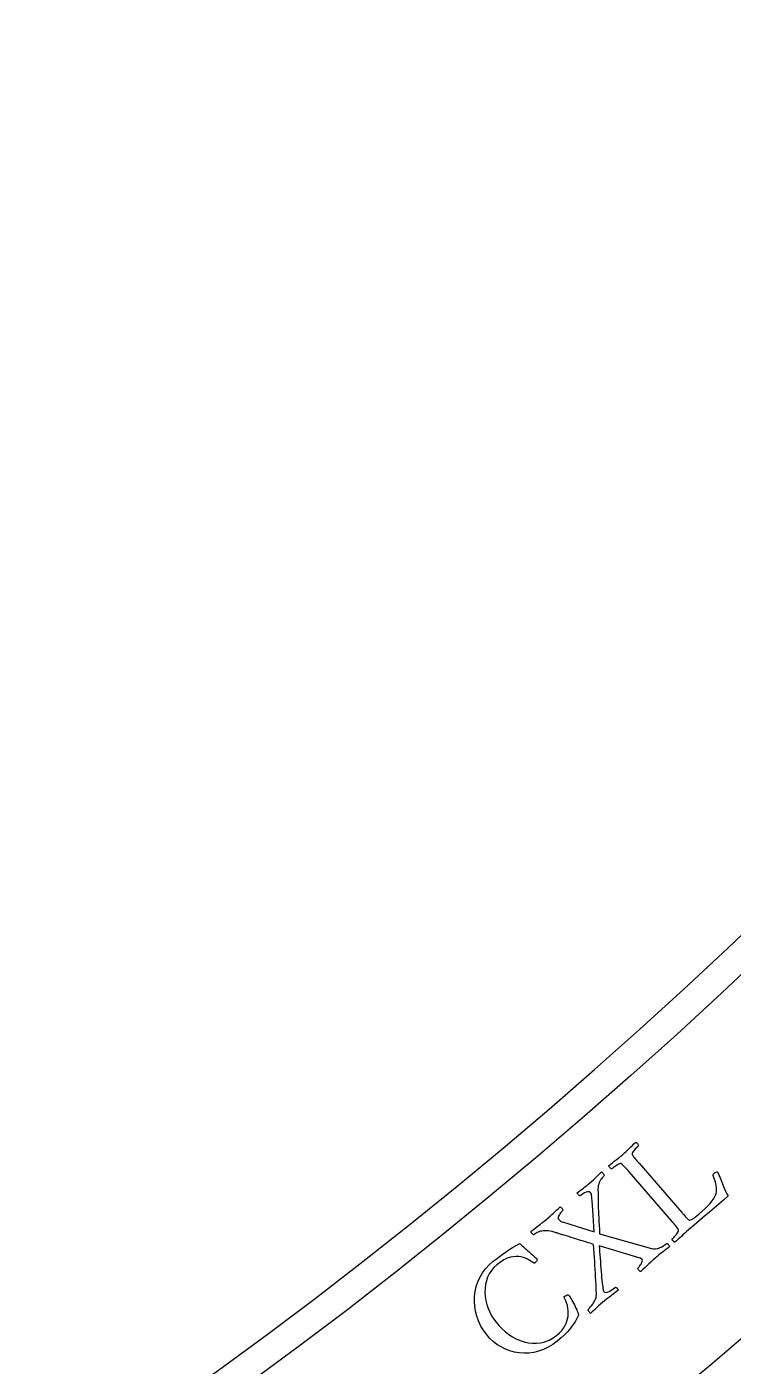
# Model space of a CAD drawing. Header units: millimetres. Extents: x -76 to 76, y -76 to 86.
# Drawn here: x 38.16 to 47.79, y -56.28 to -38.03 of the extents above; entities that cross this region are included whole.
import ezdxf

# ---------------------------------------------------------------- set-up
doc = ezdxf.new("R2010")
doc.units = ezdxf.units.MM
for name, color, linetype in [('CUT_INNER', 6, 'Continuous'), ('CUT_OUTER', 1, 'Continuous'), ('ENGRAVE', 7, 'Continuous'), ('TEXT', 5, 'Continuous')]:
    doc.layers.add(name, color=color, linetype=linetype)

msp = doc.modelspace()

# ---------------------------------------------------------------- linework, layer by layer
at = {"layer": 'CUT_INNER'}
msp.add_arc((0.0001, -0.0002), 69.5399, 92.274707, 357.539245, dxfattribs=at)
at = {"layer": 'CUT_OUTER'}
msp.add_arc((0.0001, -0.0001), 75.9999, 179.913117, 0.0001, dxfattribs=at)
at = {"layer": 'ENGRAVE'}
for radius in [75.6124, 73.6227, 69.9276]:
    msp.add_circle((0, 0), radius, dxfattribs=at)
at = {"layer": 'TEXT'}
for points in [[(47.0873, -54.1879), (47.0889, -54.1897), (47.0908, -54.1919), (47.0931, -54.1945), (47.0957, -54.1975), (47.1025, -54.2053), (47.1102, -54.2142), (47.1188, -54.2241), (47.1285, -54.2352), (47.1385, -54.2465), (47.1482, -54.2571), (47.1577, -54.2671), (47.167, -54.2763), (47.1755, -54.2841), (47.1827, -54.2895), (47.1885, -54.2925), (47.193, -54.2932), (47.2059, -54.2909), (47.2188, -54.2866), (47.2316, -54.2805), (47.2443, -54.2725), (47.2586, -54.262), (47.2759, -54.2482), (47.2962, -54.2312), (47.3196, -54.2111), (47.408, -54.1338), (47.4305, -54.113), (47.4529, -54.0898), (47.4753, -54.0645), (47.4976, -54.0368), (47.5179, -54.0084), (47.5342, -53.981), (47.5464, -53.9544), (47.5545, -53.9286), (47.5587, -53.9048), (47.5605, -53.8794), (47.5601, -53.8525), (47.5575, -53.824), (47.5519, -53.7935), (47.5428, -53.7604), (47.5302, -53.7247), (47.514, -53.6865), (47.5129, -53.68), (47.5149, -53.673), (47.5198, -53.6654), (47.5279, -53.6572), (47.5415, -53.6462), (47.5539, -53.6384), (47.5649, -53.634), (47.5745, -53.6329), (47.5918, -53.6753), (47.6094, -53.7191), (47.6274, -53.7644), (47.6457, -53.8112), (47.6643, -53.8564), (47.6828, -53.8969), (47.7013, -53.9329), (47.7198, -53.9642), (47.6565, -54.0198), (47.5929, -54.0747), (47.5291, -54.1291), (47.4651, -54.1827), (47.3991, -54.238), (47.3294, -54.297), (47.2559, -54.3599), (47.1787, -54.4266), (47.1521, -54.45), (47.1271, -54.4724), (47.1038, -54.4938), (47.0822, -54.5144), (47.0611, -54.5344), (47.0393, -54.5546), (47.0168, -54.5747), (46.9936, -54.5949), (46.9876, -54.5935), (46.9813, -54.5901), (46.975, -54.5847), (46.9685, -54.5773), (46.9628, -54.5692), (46.9586, -54.562), (46.9559, -54.5555), (46.9548, -54.5498), (46.9605, -54.5446), (46.968, -54.5374), (46.9773, -54.5281), (46.9883, -54.5167), (46.9999, -54.5043), (47.0106, -54.4915), (47.0207, -54.4786), (47.03, -54.4654), (47.0375, -54.4531), (47.0421, -54.443), (47.0438, -54.435), (47.0425, -54.4292), (47.0365, -54.4164), (47.0285, -54.4028), (47.0186, -54.3883), (47.0067, -54.3731), (46.9936, -54.3572), (46.9799, -54.3408), (46.9655, -54.3239), (46.9505, -54.3065), (46.3708, -53.636), (46.3557, -53.6186), (46.3409, -53.6018), (46.3265, -53.5856), (46.3123, -53.5699), (46.2987, -53.5557), (46.2857, -53.5435), (46.2732, -53.5334), (46.2614, -53.5255), (46.2554, -53.5228), (46.2472, -53.523), (46.2368, -53.5262), (46.2243, -53.5323), (46.2107, -53.5401), (46.197, -53.5484), (46.1833, -53.5573), (46.1696, -53.5668), (46.1569, -53.5759), (46.1466, -53.5835), (46.1384, -53.5897), (46.1325, -53.5945), (46.1271, -53.5925), (46.1211, -53.5889), (46.1146, -53.5837), (46.1075, -53.5768), (46.1012, -53.5693), (46.0967, -53.5622), (46.0943, -53.5556), (46.0937, -53.5494), (46.1182, -53.5298), (46.1425, -53.5105), (46.1667, -53.4915), (46.1908, -53.4727), (46.2147, -53.4539), (46.238, -53.4351), (46.2609, -53.416), (46.2833, -53.3969), (46.306, -53.3769), (46.3281, -53.3569), (46.3497, -53.3369), (46.3707, -53.3168), (46.3917, -53.2965), (46.4132, -53.2759), (46.4354, -53.2549), (46.4581, -53.2336), (46.4641, -53.235), (46.4703, -53.2385), (46.4767, -53.2438), (46.4832, -53.2512), (46.489, -53.2592), (46.4933, -53.2664), (46.496, -53.2728), (46.4972, -53.2784), (46.4916, -53.2836), (46.4843, -53.2908), (46.4753, -53.3), (46.4645, -53.3112), (46.4532, -53.3234), (46.4426, -53.3356), (46.4326, -53.3477), (46.4233, -53.3597), (46.4158, -53.3711), (46.4111, -53.3809), (46.4094, -53.3893), (46.4105, -53.3962), (46.4159, -53.4067), (46.4228, -53.4179), (46.4312, -53.43), (46.4412, -53.4428), (46.4523, -53.4562), (46.464, -53.4701), (46.4763, -53.4846), (46.4892, -53.4996), (46.4913, -53.502), (46.4934, -53.5044), (46.4955, -53.5068), (46.4976, -53.5092), (46.4997, -53.5116), (46.5018, -53.514), (46.5039, -53.5164), (46.506, -53.5189)], [(45.2352, -54.2876), (45.2635, -54.2638), (45.2903, -54.2407), (45.3156, -54.2182), (45.3394, -54.1965), (45.3624, -54.1752), (45.3853, -54.1542), (45.4081, -54.1335), (45.4308, -54.113), (45.4356, -54.1159), (45.4414, -54.1207), (45.4482, -54.1275), (45.4559, -54.1363), (45.4627, -54.1452), (45.4666, -54.1523), (45.4676, -54.1577), (45.4659, -54.1612), (45.4597, -54.1668), (45.4526, -54.1741), (45.4446, -54.183), (45.4355, -54.1936), (45.4265, -54.2053), (45.4186, -54.2175), (45.4117, -54.2302), (45.406, -54.2433), (45.4025, -54.2564), (45.4026, -54.2687), (45.4061, -54.2803), (45.4132, -54.2913), (45.4225, -54.3), (45.4355, -54.308), (45.452, -54.3155), (45.4721, -54.3224), (45.8924, -54.4524), (45.8877, -54.3756), (45.8833, -54.3009), (45.8792, -54.2283), (45.8754, -54.1578), (45.8716, -54.0927), (45.8672, -54.0359), (45.8624, -53.9875), (45.8571, -53.9476), (45.8558, -53.9417), (45.854, -53.9363), (45.8517, -53.9313), (45.8489, -53.9267), (45.8462, -53.9227), (45.844, -53.9197), (45.8424, -53.9175), (45.8415, -53.9163), (45.8353, -53.9114), (45.8263, -53.9082), (45.8147, -53.9066), (45.8002, -53.9067), (45.7823, -53.9109), (45.7602, -53.9219), (45.7337, -53.9396), (45.703, -53.964), (45.6993, -53.964), (45.6943, -53.9614), (45.6879, -53.9562), (45.6803, -53.9485), (45.6728, -53.94), (45.6669, -53.9323), (45.6626, -53.9256), (45.66, -53.9197), (45.6839, -53.9022), (45.7064, -53.8856), (45.7275, -53.8701), (45.7472, -53.8555), (45.7665, -53.8409), (45.7865, -53.8253), (45.807, -53.8085), (45.8283, -53.7907), (45.8572, -53.7657), (45.8834, -53.7423), (45.9069, -53.7205), (45.9276, -53.7004), (45.9461, -53.6819), (45.963, -53.6651), (45.9783, -53.6501), (45.9919, -53.6369), (45.9966, -53.6395), (46.0021, -53.6435), (46.0083, -53.649), (46.0153, -53.656), (46.0216, -53.6637), (46.026, -53.6714), (46.0284, -53.6789), (46.0289, -53.6864), (46.0247, -53.6904), (46.0188, -53.6968), (46.0109, -53.7057), (46.0012, -53.7171), (45.9908, -53.7305), (45.9809, -53.7457), (45.9713, -53.7626), (45.9622, -53.7812), (45.9544, -53.8013), (45.9487, -53.8224), (45.9452, -53.8447), (45.9439, -53.8681), (45.9453, -53.9277), (45.9464, -53.9833), (45.9473, -54.0348), (45.9481, -54.0823), (45.9489, -54.1277), (45.9502, -54.1732), (45.952, -54.2185), (45.9542, -54.2638), (45.9568, -54.3112), (45.9598, -54.3628), (45.9632, -54.4186), (45.9669, -54.4785), (46.674, -54.6814), (46.7003, -54.6861), (46.7276, -54.6859), (46.7559, -54.6806), (46.7852, -54.6702), (46.8136, -54.6569), (46.8395, -54.6426), (46.8628, -54.6273), (46.8835, -54.6111), (46.889, -54.6132), (46.8949, -54.6174), (46.9014, -54.6236), (46.9084, -54.6318), (46.9147, -54.6401), (46.9195, -54.6468), (46.9225, -54.6517), (46.9239, -54.6548), (46.8999, -54.6728), (46.8775, -54.6894), (46.8569, -54.7047), (46.838, -54.7188), (46.8191, -54.7331), (46.7986, -54.7492), (46.7766, -54.7673), (46.753, -54.7871), (46.7209, -54.8148), (46.6911, -54.841), (46.6637, -54.8656), (46.6387, -54.8886), (46.6139, -54.9119), (46.587, -54.9371), (46.558, -54.9642), (46.527, -54.9931), (46.5207, -54.9915), (46.5139, -54.9876), (46.5065, -54.9813), (46.4985, -54.9727), (46.4917, -54.9638), (46.4878, -54.9567), (46.4867, -54.9513), (46.4886, -54.9477), (46.494, -54.9426), (46.5004, -54.9356), (46.5078, -54.9267), (46.5162, -54.9159), (46.5247, -54.904), (46.5323, -54.8915), (46.5389, -54.8787), (46.5447, -54.8653), (46.5486, -54.8526), (46.5495, -54.8414), (46.5477, -54.8317), (46.5429, -54.8236), (46.5413, -54.822), (46.539, -54.8203), (46.5362, -54.8186), (46.5329, -54.8168), (46.5294, -54.8152), (46.526, -54.814), (46.5227, -54.8132), (46.5196, -54.8127), (45.9622, -54.6437), (45.9644, -54.6833), (45.9669, -54.7248), (45.9699, -54.7682), (45.9732, -54.8135), (45.9767, -54.8595), (45.9803, -54.905), (45.9838, -54.9499), (45.9874, -54.9943), (45.991, -55.037), (45.9947, -55.0768), (45.9984, -55.1139), (46.0022, -55.1481), (46.0057, -55.1784), (46.0088, -55.2035), (46.0114, -55.2235), (46.0135, -55.2383), (46.0141, -55.2409), (46.0148, -55.2441), (46.0157, -55.2479), (46.0167, -55.2522), (46.0181, -55.2568), (46.0201, -55.2612), (46.0226, -55.2655), (46.0257, -55.2696), (46.0334, -55.2754), (46.0444, -55.2779), (46.0586, -55.2772), (46.076, -55.2733), (46.0969, -55.265), (46.1214, -55.2511), (46.1495, -55.2315), (46.1813, -55.2062), (46.1868, -55.2083), (46.193, -55.2123), (46.1999, -55.2182), (46.2075, -55.2258), (46.2144, -55.2338), (46.2192, -55.2403), (46.222, -55.2454), (46.2228, -55.2491), (46.1992, -55.2661), (46.1755, -55.2834), (46.1517, -55.3009), (46.1278, -55.3187), (46.104, -55.3367), (46.0807, -55.3549), (46.0578, -55.3731), (46.0354, -55.3915), (46.0054, -55.4167), (45.9779, -55.4402), (45.953, -55.4622), (45.9305, -55.4826), (45.9091, -55.5025), (45.8874, -55.5228), (45.8654, -55.5435), (45.843, -55.5646), (45.8379, -55.561), (45.8325, -55.5557), (45.827, -55.5487), (45.8212, -55.5399), (45.816, -55.5312), (45.8121, -55.5243), (45.8096, -55.5192), (45.8084, -55.516), (45.8131, -55.5115), (45.8206, -55.5035), (45.8309, -55.492), (45.844, -55.477), (45.8583, -55.4593), (45.8722, -55.4398), (45.8857, -55.4187), (45.8988, -55.3958), (45.9099, -55.3721), (45.9176, -55.3487), (45.9219, -55.3256), (45.9228, -55.3027), (45.9205, -55.2397), (45.918, -55.1795), (45.9155, -55.1221), (45.9128, -55.0676), (45.91, -55.0145), (45.907, -54.9614), (45.9037, -54.9083), (45.9002, -54.8552), (45.8966, -54.801), (45.8929, -54.7446), (45.8892, -54.6858), (45.8855, -54.6249), (45.8629, -54.6174), (45.8375, -54.6093), (45.8094, -54.6006), (45.7785, -54.5912), (45.7459, -54.5813), (45.7127, -54.5711), (45.6789, -54.5605), (45.6444, -54.5496), (45.6102, -54.5387), (45.5771, -54.5283), (45.5451, -54.5184), (45.5142, -54.5089), (45.4852, -54.5), (45.4589, -54.492), (45.4355, -54.4848), (45.4147, -54.4784), (45.3978, -54.4731), (45.3856, -54.4694), (45.3784, -54.4671), (45.376, -54.4664), (45.3464, -54.4569), (45.3191, -54.4494), (45.2939, -54.4439), (45.2709, -54.4404), (45.2487, -54.4387), (45.2259, -54.4385), (45.2025, -54.4398), (45.1785, -54.4426), (45.1626, -54.4455), (45.1468, -54.4499), (45.131, -54.4559), (45.1153, -54.4633), (45.1006, -54.4712), (45.0881, -54.4786), (45.0776, -54.4854), (45.0693, -54.4917), (45.0654, -54.4928), (45.0604, -54.4908), (45.0541, -54.4856), (45.0466, -54.4774), (45.0395, -54.468), (45.0346, -54.4596), (45.0319, -54.4522), (45.0314, -54.4458), (45.0601, -54.4235), (45.0868, -54.403), (45.1114, -54.3844), (45.134, -54.3676), (45.1566, -54.3507), (45.1809, -54.3318), (45.2071, -54.3107), (45.2352, -54.2876)], [(44.5154, -54.8548), (44.5553, -54.8231), (44.5967, -54.7915), (44.6397, -54.7599), (44.6842, -54.7283), (44.7303, -54.6975), (44.7781, -54.668), (44.8275, -54.6399), (44.8785, -54.6131), (44.8806, -54.615), (44.8868, -54.6204), (44.8973, -54.6295), (44.9119, -54.6421), (44.9292, -54.6573), (44.9478, -54.6738), (44.9676, -54.6917), (44.9888, -54.711), (45.0102, -54.7304), (45.0305, -54.7489), (45.05, -54.7664), (45.0685, -54.783), (45.0846, -54.7975), (45.0969, -54.8088), (45.1054, -54.8169), (45.11, -54.8218), (45.1127, -54.8251), (45.1138, -54.8297), (45.1132, -54.8357), (45.111, -54.843), (45.1076, -54.8506), (45.1033, -54.8576), (45.0981, -54.864), (45.092, -54.8696), (45.0863, -54.8738), (45.0804, -54.8771), (45.0745, -54.8794), (45.0684, -54.8808), (45.0578, -54.8723), (45.044, -54.8623), (45.0271, -54.8507), (45.0071, -54.8376), (44.9841, -54.8245), (44.9583, -54.813), (44.9298, -54.8031), (44.8985, -54.7947), (44.8647, -54.7894), (44.8285, -54.7885), (44.7901, -54.792), (44.7494, -54.7999), (44.7066, -54.8139), (44.6618, -54.8354), (44.6151, -54.8644), (44.5664, -54.901), (44.5255, -54.9383), (44.4907, -54.9791), (44.4619, -55.0233), (44.4393, -55.0708), (44.4224, -55.1209), (44.4108, -55.1723), (44.4046, -55.2252), (44.4037, -55.2796), (44.4077, -55.3345), (44.4163, -55.3887), (44.4294, -55.4424), (44.4471, -55.4955), (44.4688, -55.5469), (44.494, -55.5958), (44.5226, -55.642), (44.5547, -55.6857), (44.594, -55.7315), (44.6362, -55.7743), (44.6812, -55.8141), (44.7292, -55.851), (44.7793, -55.8839), (44.8311, -55.912), (44.8845, -55.9351), (44.9394, -55.9534), (44.9954, -55.9661), (45.0517, -55.9723), (45.1083, -55.9721), (45.1653, -55.9654), (45.2219, -55.9513), (45.2775, -55.929), (45.3321, -55.8983), (45.3857, -55.8594), (45.4204, -55.8288), (45.45, -55.7975), (45.4743, -55.7656), (45.4936, -55.7332), (45.5087, -55.7007), (45.5208, -55.6691), (45.5298, -55.6381), (45.5359, -55.6079), (45.5401, -55.5677), (45.5401, -55.529), (45.5357, -55.4917), (45.5269, -55.4559), (45.5159, -55.4223), (45.5046, -55.3917), (45.4929, -55.3642), (45.481, -55.3396), (45.4943, -55.328), (45.509, -55.3193), (45.5251, -55.3136), (45.5427, -55.3109), (45.5482, -55.3183), (45.5554, -55.3293), (45.5643, -55.3437), (45.5747, -55.3615), (45.5862, -55.3816), (45.5979, -55.4027), (45.6099, -55.4247), (45.6222, -55.4477), (45.6341, -55.4707), (45.6448, -55.4928), (45.6544, -55.5139), (45.6629, -55.534), (45.6697, -55.5522), (45.6743, -55.5673), (45.6768, -55.5793), (45.6771, -55.5883), (45.6569, -55.6333), (45.6325, -55.6779), (45.6039, -55.722), (45.5712, -55.7658), (45.5337, -55.8096), (45.4908, -55.854), (45.4425, -55.899), (45.3888, -55.9445), (45.3281, -55.9893), (45.2656, -56.0268), (45.2013, -56.0569), (45.1353, -56.0796), (45.0685, -56.0953), (45.002, -56.1042), (44.9358, -56.1064), (44.8699, -56.1018), (44.8052, -56.0908), (44.7425, -56.0737), (44.6819, -56.0505), (44.6232, -56.0213), (44.5675, -55.9863), (44.5153, -55.9459), (44.4669, -55.9), (44.4221, -55.8486), (44.3797, -55.7901), (44.3437, -55.7293), (44.3142, -55.6663), (44.2912, -55.601), (44.2744, -55.5344), (44.2639, -55.4675), (44.2595, -55.4001), (44.2613, -55.3324), (44.2696, -55.2653), (44.2846, -55.1997), (44.3063, -55.1357), (44.3347, -55.0732), (44.3699, -55.0133), (44.4117, -54.9569), (44.4602, -54.9041), (44.5154, -54.8548)]]:
    msp.add_lwpolyline(points, close=True, dxfattribs=at)

doc.saveas('drawing.dxf')
